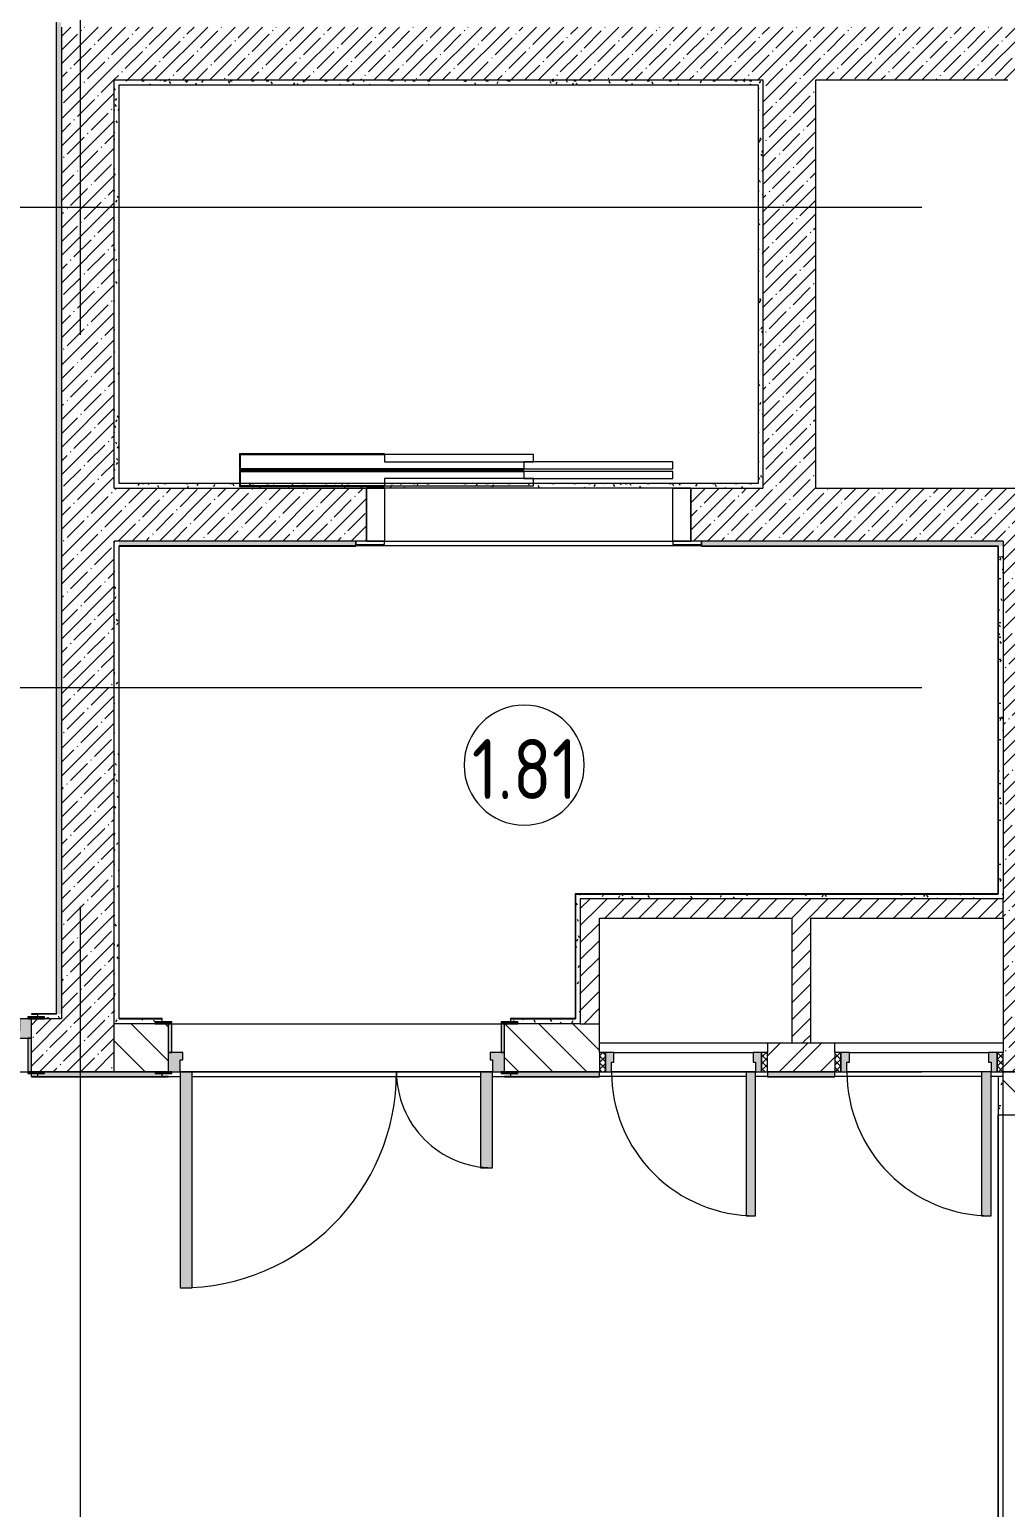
# Model space of a CAD drawing. Header units: millimetres. Extents: x -7229 to 196340, y -8553 to 29000.
# Drawn here: x 144664 to 148726, y 11585 to 17740 of the extents above; entities that cross this region are included whole.
import ezdxf

# ---------------------------------------------------------------- set-up
doc = ezdxf.new("R2010")
doc.units = ezdxf.units.MM
doc.linetypes.add('Осевая', pattern=[15875, 3175, -2381.25, 7937.5, -2381.25])
for name, color, linetype, lineweight in [('A-AREA-IDEN', 7, 'Continuous', 9), ('A-WALL-4', 7, 'Continuous', 13), ('I-WALL-6', 7, 'Continuous', 9), ('Оси-2', 7, 'Осевая', 9)]:
    doc.layers.add(name, color=color, linetype=linetype, lineweight=lineweight)
for name, color, linetype, lineweight, true_color in [('A-DOOR-5', 7, 'Continuous', 9, 0xaaaaaa), ('A-DOOR-6', 7, 'Continuous', 9, 0xe2e2e2), ('A-DOOR-FRAM-4', 7, 'Continuous', 9, 0xe2e2e2), ('A-DOOR-FRAM-5', 7, 'Continuous', 9, 0xaaaaaa), ('A-FLOR-3', 7, 'Continuous', 9, 0xaaaaaa), ('I-WALL-8', 9, 'Continuous', 9, 0x808080)]:
    doc.layers.add(name, color=color, linetype=linetype, lineweight=lineweight, true_color=true_color)
doc.styles.add('GOST Common', font='GOST_Common.ttf', dxfattribs={"width": 0.9, "height": 250})
pattern_1 = [(135, (50216.3, 0), (-70.71068, -70.71068), [])]
pattern_2 = [(45, (50216.3, 0), (-57.024626, 57.024626), []), (45, (50273.33, 0), (-57.024626, 57.024626), [100.806, -20.161, 3.353, -16.808])]
pattern_3 = [(45, (50216.3, 0), (-35.35534, 35.35534), [])]
pattern_4 = [(0, (50216.302, 0), (121.92, 30.48), [10.058, -81.382, 10.058, -81.382, -487.68]), (0, (50216.302, 0), (121.92, 30.48), [-182.88, 10.058, -172.822, 10.058, -81.382, -213.36]), (0, (50216.302, 0), (121.92, 30.48), [-457.2, 10.058, -50.902, 10.058, -142.342]), (120, (50262.022, 15.24), (-87.356454, 90.345817), [10.058, -81.382, 10.058, -81.382, -487.68]), (120, (50262.022, 15.24), (-87.356454, 90.345817), [-182.88, 10.058, -172.822, 10.058, -81.382, -213.36]), (120, (50262.022, 15.24), (-87.356454, 90.345817), [-457.2, 10.058, -50.902, 10.058, -142.342]), (240, (50277.262, 76.2), (-34.563546, -120.825817), [10.058, -81.382, 10.058, -81.382, -487.68]), (240, (50277.262, 76.2), (-34.563546, -120.825817), [-182.88, 10.058, -172.822, 10.058, -81.382, -213.36]), (240, (50277.262, 76.2), (-34.563546, -120.825817), [-457.2, 10.058, -50.902, 10.058, -142.342])]

# ---------------------------------------------------------------- blocks, each defined once
blk = doc.blocks.new('110_Дверь_СКБ_2Ст - Д-1_л_Лестничная клетка EIS60 2-32142534-План монтажа зашивок 1 этажа в осях 23_1-33 лист 3')
at = {"layer": 'A-DOOR-6'}
for points in [[(662.5, 110), (662.5, 1010), (612.5, 1010), (612.5, 110)], [(-587.5, 110), (-587.5, 510), (-637.5, 510), (-637.5, 110)], [(712.5, -110), (712.5, 30), (697.5, 30), (697.5, -110)]]:
    blk.add_hatch(color=256, dxfattribs=at).paths.add_polyline_path(points)
h = blk.add_hatch(color=256, dxfattribs=at)
h.paths.add_polyline_path([(662.5, 30), (712.5, 30), (712.5, 110), (662.5, 110), (662.5, 60), (652.5, 60), (652.5, 30)])
h.paths.add_polyline_path([(-687.5, 30), (-627.5, 30), (-627.5, 60), (-637.5, 60), (-637.5, 110), (-687.5, 110), (-687.5, 107.1)])
at = {"layer": 'A-DOOR-FRAM-4'}
for points in [[(-692.5, 110), (-672.5, 110), (-672.5, 118), (-742.5, 118), (-742.5, 110), (-712.5, 110)], [(712.5, 110), (767.5, 110), (767.5, 118), (697.5, 118), (697.5, 110)], [(-672.5, -110), (-672.5, 30), (-687.5, 30), (-687.5, -110)], [(-686.6, -118), (-672.5, -118), (-672.5, -110), (-742.5, -110.8), (-742.5, -118), (-687.5, -118)], [(699.7, -118), (767.5, -118), (767.5, -110), (697.5, -110), (697.5, -118)]]:
    blk.add_hatch(color=256, dxfattribs=at).paths.add_polyline_path(points)
at = {"layer": 'A-DOOR-5'}
for p, q in [((662.5, 1010), (612.5, 1010)), ((612.5, 1010), (612.5, 110)), ((662.5, 110), (662.5, 1010)), ((-637.5, 510), (-637.5, 110)), ((-587.5, 510), (-637.5, 510)), ((-587.5, 110), (-587.5, 510)), ((-637.5, 110), (-587.5, 110)), ((612.5, 110), (662.5, 110))]:
    blk.add_line(p, q, dxfattribs=at)
for centre, radius, start, end in [((662.5, 110), 900, 90, 180), ((-637.5, 110), 400, 360, 90)]:
    blk.add_arc(centre, radius, start, end, dxfattribs=at)
at = {"layer": 'A-DOOR-FRAM-5'}
for p, q in [((-672.5, 118), (-742.5, 118)), ((-742.5, 118), (-742.5, 110)), ((-742.5, 110), (-672.5, 110)), ((-637.5, 110), (-687.5, 110)), ((-687.5, 110), (-687.5, 30)), ((-672.5, 110), (-672.5, 118)), ((-637.5, 60), (-637.5, 110)), ((662.5, 110), (662.5, 60)), ((712.5, 110), (662.5, 110)), ((767.5, 118), (697.5, 118)), ((697.5, 118), (697.5, 110)), ((697.5, 110), (767.5, 110)), ((712.5, 30), (712.5, 110)), ((767.5, 110), (767.5, 118)), ((-687.5, 30), (-627.5, 30)), ((-672.5, 30), (-687.5, 30)), ((-687.5, 30), (-687.5, -110)), ((-672.5, -110), (-672.5, 30)), ((-627.5, 60), (-637.5, 60)), ((-627.5, 30), (-627.5, 60)), ((662.5, 60), (652.5, 60)), ((652.5, 60), (652.5, 30)), ((652.5, 30), (712.5, 30)), ((712.5, 30), (697.5, 30)), ((697.5, 30), (697.5, -110)), ((712.5, -110), (712.5, 30)), ((-672.5, -110), (-742.5, -110)), ((-742.5, -110), (-742.5, -118)), ((-742.5, -118), (-672.5, -118)), ((-687.5, -110), (-672.5, -110)), ((-672.5, -118), (-672.5, -110)), ((697.5, -110), (712.5, -110)), ((767.5, -110), (697.5, -110)), ((697.5, -110), (697.5, -118)), ((697.5, -118), (767.5, -118)), ((767.5, -118), (767.5, -110))]:
    blk.add_line(p, q, dxfattribs=at)
blk = doc.blocks.new('110_Дверь_СКБ_2Ст - Д-3а 1450x2100h_Лестничная клетка из коридора-32213611-План монтажа зашивок 1 этажа в осях 23_1-33 лист 3')
at = {"layer": 'A-DOOR-6'}
for points in [[(612.5, 1000), (612.5, 100), (662.5, 100), (662.5, 1000)], [(-637.5, 500), (-637.5, 100), (-587.5, 100), (-587.5, 500)], [(712.5, 20), (697.5, 20), (697.5, -100), (712.5, -100)]]:
    blk.add_hatch(color=256, dxfattribs=at).paths.add_polyline_path(points)
h = blk.add_hatch(color=256, dxfattribs=at)
h.paths.add_polyline_path([(702.6, 100), (662.5, 100), (662.5, 50), (652.5, 50), (652.5, 20), (712.5, 20), (712.5, 100), (710.2, 100)])
h.paths.add_polyline_path([(-637.5, 100), (-687.5, 100), (-687.5, 20), (-627.5, 20), (-627.5, 50), (-637.5, 50)])
at = {"layer": 'A-DOOR-FRAM-4'}
for points in [[(-742.5, 108), (-742.5, 100), (-672.5, 100), (-672.5, 108), (-712.5, 108)], [(767.5, 108), (697.5, 108), (697.5, 100), (767.5, 101.2)], [(-672.5, 20), (-687.5, 20), (-687.5, -100), (-672.5, -100)], [(-742.5, -100), (-742.5, -108), (-672.5, -108), (-672.5, -100), (-712.5, -100)], [(697.5, -100), (697.5, -108), (767.5, -108), (767.5, -100), (712.5, -100)]]:
    blk.add_hatch(color=256, dxfattribs=at).paths.add_polyline_path(points)
at = {"layer": 'A-DOOR-5'}
for p, q in [((662.5, 1000), (612.5, 1000)), ((612.5, 1000), (612.5, 100)), ((662.5, 100), (662.5, 1000)), ((-637.5, 500), (-637.5, 100)), ((-587.5, 500), (-637.5, 500)), ((-587.5, 100), (-587.5, 500)), ((-637.5, 100), (-587.5, 100)), ((612.5, 100), (662.5, 100))]:
    blk.add_line(p, q, dxfattribs=at)
for centre, radius, start, end in [((662.5, 100), 900, 90, 180), ((-637.5, 100), 400, 360, 90)]:
    blk.add_arc(centre, radius, start, end, dxfattribs=at)
at = {"layer": 'A-DOOR-FRAM-5'}
for p, q in [((-672.5, 108), (-742.5, 108)), ((-742.5, 108), (-742.5, 100)), ((-742.5, 100), (-672.5, 100)), ((-637.5, 100), (-687.5, 100)), ((-687.5, 100), (-687.5, 20)), ((-672.5, 100), (-672.5, 108)), ((-637.5, 50), (-637.5, 100)), ((662.5, 100), (662.5, 50)), ((712.5, 100), (662.5, 100)), ((767.5, 108), (697.5, 108)), ((697.5, 108), (697.5, 100)), ((697.5, 100), (767.5, 100)), ((712.5, 20), (712.5, 100)), ((767.5, 100), (767.5, 108)), ((-687.5, 20), (-627.5, 20)), ((-672.5, 20), (-687.5, 20)), ((-687.5, 20), (-687.5, -100)), ((-672.5, -100), (-672.5, 20)), ((-627.5, 50), (-637.5, 50)), ((-627.5, 20), (-627.5, 50)), ((662.5, 50), (652.5, 50)), ((652.5, 50), (652.5, 20)), ((652.5, 20), (712.5, 20)), ((712.5, 20), (697.5, 20)), ((697.5, 20), (697.5, -100)), ((712.5, -100), (712.5, 20)), ((-672.5, -100), (-742.5, -100)), ((-742.5, -100), (-742.5, -108)), ((-742.5, -108), (-672.5, -108)), ((-687.5, -100), (-672.5, -100)), ((-672.5, -108), (-672.5, -100)), ((697.5, -100), (712.5, -100)), ((767.5, -100), (697.5, -100)), ((697.5, -100), (697.5, -108)), ((697.5, -108), (767.5, -108)), ((767.5, -108), (767.5, -100))]:
    blk.add_line(p, q, dxfattribs=at)
blk = doc.blocks.new('110_Дверь_СКБ_1Ст - д-18п 700x2100h_Технический шкаф ЭОМ и СС 2-32193184-План монтажа зашивок 1 этажа в осях 23_1-33 лист 3')
at = {"layer": 'A-DOOR-5'}
h = blk.add_hatch(dxfattribs=at)
h.set_pattern_fill('FP_169', color=256, style=0, pattern_type=2)
h.set_pattern_definition([(135, (1951.41, 124.685), (-14.14214, -14.14214), []), (225, (1951.41, 124.685), (14.14214, -14.14214), [])])
h.paths.add_polyline_path([(337.5, 60), (337.5, -20), (362.5, -20), (362.5, 60)])
at = {"layer": 'A-DOOR-6'}
h = blk.add_hatch(color=256, dxfattribs=at)
h.paths.add_polyline_path([(-287.5, 60), (-312.5, 60), (-312.5, -20), (-277.5, -20), (-277.5, 20), (-287.5, 20)])
h.paths.add_polyline_path([(312.5, 60), (312.5, 20), (302.5, 20), (302.5, -20), (337.5, -20), (337.5, 60), (322.5, 60)])
at = {"layer": 'A-DOOR-FRAM-4'}
blk.add_hatch(color=256, dxfattribs=at).paths.add_polyline_path([(-287.5, 660), (-287.5, 60), (-247.5, 60), (-247.5, 660)])
at = {"layer": 'A-DOOR-FRAM-5'}
h = blk.add_hatch(dxfattribs=at)
h.set_pattern_fill('FP_170', color=256, style=0, pattern_type=2)
h.set_pattern_definition([(45, (-171.384, 124.685), (-14.1421, 14.1421), []), (135, (-171.384, 124.685), (-14.1421, -14.1421), [])])
h.paths.add_polyline_path([(-337.5, 60), (-337.5, -20), (-312.5, -20), (-312.5, 60)])
at = {"layer": 'A-DOOR-5'}
for p, q in [((-287.5, 660), (-287.5, 60)), ((-247.5, 660), (-287.5, 660)), ((-247.5, 60), (-247.5, 660)), ((-287.5, 60), (-247.5, 60))]:
    blk.add_line(p, q, dxfattribs=at)
blk.add_arc((-287.5, 60), 600, 360, 90, dxfattribs=at)
at = {"layer": 'A-DOOR-FRAM-5'}
for p, q in [((-312.5, 60), (-337.5, 60)), ((-337.5, 60), (-337.5, -20)), ((-287.5, 60), (-312.5, 60)), ((-312.5, 60), (-312.5, -20)), ((-312.5, -20), (-312.5, 60)), ((-287.5, 20), (-287.5, 60)), ((-277.5, 20), (-287.5, 20)), ((-277.5, -20), (-277.5, 20)), ((-247.5, 60), (312.5, 60)), ((312.5, 20), (302.5, 20)), ((302.5, 20), (302.5, -20)), ((312.5, 60), (312.5, 20)), ((337.5, 60), (312.5, 60)), ((337.5, -20), (337.5, 60)), ((362.5, 60), (337.5, 60)), ((337.5, 60), (337.5, -20)), ((362.5, -20), (362.5, 60)), ((-337.5, -20), (-312.5, -20)), ((-312.5, -20), (-277.5, -20)), ((302.5, -20), (-277.5, -20)), ((302.5, -20), (337.5, -20)), ((337.5, -20), (362.5, -20))]:
    blk.add_line(p, q, dxfattribs=at)
blk = doc.blocks.new('DOR_Дверь лифта - 1350х2050h-19118285-План монтажа зашивок 1 этажа в осях 23_1-33 лист 3')
at = {"layer": 'A-DOOR-5'}
for p, q in [((-600, 125), (-720, 125)), ((-720, 125), (-720, 110)), ((-600, 110), (-600, 125)), ((720, 125), (600, 125)), ((600, 125), (600, 110)), ((720, 110), (720, 125)), ((-720, 110), (-600, 110)), ((-675, 110), (-675, -110)), ((-600, 110), (-675, 110)), ((600, 110), (-600, 110)), ((-600, 110), (-600, -110)), ((600, -110), (600, 110)), ((675, 110), (600, 110)), ((600, 110), (720, 110)), ((675, -110), (675, 110)), ((-675, -110), (-600, -110)), ((-600, -110), (600, -110)), ((-20, -120), (-20, -150)), ((600, -120), (-20, -120)), ((600, -110), (675, -110)), ((600, -150), (600, -120)), ((-600, -150), (-600, -180)), ((20, -150), (-600, -150)), ((-600, -180), (20, -180)), ((-20, -150), (600, -150)), ((20, -180), (20, -150)), ((-600, -190), (-600, -220)), ((20, -190), (-600, -190)), ((-600, -220), (20, -220)), ((-20, -220), (-20, -250)), ((600, -220), (-20, -220)), ((20, -220), (20, -190)), ((600, -250), (600, -220)), ((-20, -250), (600, -250))]:
    blk.add_line(p, q, dxfattribs=at)
at = {"layer": 'A-DOOR-FRAM-5'}
for p, q in [((600, -117), (600, -120)), ((1203, -117), (600, -117)), ((600, -120), (1200, -120)), ((1200, -120), (1200, -180)), ((1203, -183), (1203, -117)), ((1200, -180), (20, -180)), ((20, -180), (20, -183)), ((20, -183), (1203, -183)), ((1203, -187), (20, -187)), ((20, -187), (20, -190)), ((20, -190), (1200, -190)), ((1200, -190), (1200, -250)), ((1203, -253), (1203, -187)), ((600, -250), (600, -253)), ((1200, -250), (600, -250)), ((600, -253), (1203, -253))]:
    blk.add_line(p, q, dxfattribs=at)
blk = doc.blocks.new('Марка_Помещения - Номер-25198446-План монтажа зашивок 1 этажа в осях 23_1-33 лист 3')
at = {"layer": 'A-AREA-IDEN'}
for start, end in [(360, 180), (180, 360)]:
    blk.add_arc((0, 0), 2.5, start, end, dxfattribs=at)

msp = doc.modelspace()

# ---------------------------------------------------------------- hatches: boundary and pattern name
at = {"layer": 'I-WALL-6'}
h = msp.add_hatch(dxfattribs=at)
h.set_pattern_fill('FP_141', color=256, style=0, pattern_type=2)
h.set_pattern_definition(pattern_2)
h.paths.add_polyline_path([(144796.3, 13620), (145016.3, 13620), (145016.3, 17750), (144796.3, 17750), (144796.3, 14835.1)])
h = msp.add_hatch(dxfattribs=at)
h.set_pattern_fill('FP_141', color=256, style=0, pattern_type=2)
h.set_pattern_definition(pattern_2)
h.paths.add_polyline_path([(148736.3, 17530), (151016.3, 17530), (151016.3, 17750), (145016.3, 17750), (145016.3, 17530), (148073.2, 17530)])
h = msp.add_hatch(dxfattribs=at)
h.set_pattern_fill('FP_141', color=256, style=0, pattern_type=2)
h.set_pattern_definition(pattern_2)
h.paths.add_polyline_path([(147716.3, 15830), (147936.3, 15830), (147936.3, 17530), (147716.3, 17530), (147716.3, 17271)])
h = msp.add_hatch(dxfattribs=at)
h.set_pattern_fill('FP_141', color=256, style=0, pattern_type=2)
h.set_pattern_definition(pattern_2)
h.paths.add_polyline_path([(148696.3, 15610), (148716.3, 15610), (148716.3, 15830), (147416.3, 15830), (147416.3, 15610), (148073.2, 15610)])
h.paths.add_polyline_path([(145036.3, 15610), (146066.3, 15610), (146066.3, 15830), (145016.3, 15830), (145016.3, 15610)])
h = msp.add_hatch(dxfattribs=at)
h.set_pattern_fill('FP_141', color=256, style=0, pattern_type=2)
h.set_pattern_definition(pattern_2)
h.paths.add_polyline_path([(148738, 13620), (148936.3, 13620), (148936.3, 15830), (148716.3, 15830), (148716.3, 13620)])
h = msp.add_hatch(dxfattribs=at)
h.set_pattern_fill('FP_142', color=256, style=0, pattern_type=2)
h.set_pattern_definition(pattern_3)
h.paths.add_polyline_path([(146956.3, 13600), (147036.3, 13600), (147036.3, 14120), (146956.3, 14120), (146956.3, 13617.1)])
h = msp.add_hatch(dxfattribs=at)
h.set_pattern_fill('FP_142', color=256, style=0, pattern_type=2)
h.set_pattern_definition(pattern_3)
h.paths.add_polyline_path([(147036.3, 14040), (148716.3, 14040), (148716.3, 14120), (147036.3, 14120)])
h = msp.add_hatch(dxfattribs=at)
h.set_pattern_fill('FP_142', color=256, style=0, pattern_type=2)
h.set_pattern_definition(pattern_3)
h.paths.add_polyline_path([(147916.3, 13520), (147916.3, 14040), (147836.3, 14040), (147836.3, 13520)])
h = msp.add_hatch(dxfattribs=at)
h.set_pattern_fill('FP_141', color=256, style=0, pattern_type=2)
h.set_pattern_definition(pattern_2)
h.paths.add_polyline_path([(144671.3, 13400), (145016.3, 13400), (145016.3, 13620), (144671.3, 13620), (144671.3, 13530)])
h.paths.add_polyline_path([(143216.3, 13400), (143271.3, 13400), (143271.3, 13620), (143026.3, 13620), (143026.3, 13400)])
h = msp.add_hatch(dxfattribs=at)
h.set_pattern_fill('FP_141', color=256, style=0, pattern_type=2)
h.set_pattern_definition(pattern_2)
h.paths.add_polyline_path([(150732.3, 13400), (150816.3, 13400), (150816.3, 13620), (150616.3, 13620), (150616.3, 13400)])
h.paths.add_polyline_path([(148936.3, 13400), (149916.3, 13400), (149916.3, 13620), (148716.3, 13620), (148716.3, 13400)])
h = msp.add_hatch(dxfattribs=at)
h.set_pattern_fill('FP_143', color=256, style=0, pattern_type=2)
h.set_pattern_definition(pattern_1)
h.paths.add_polyline_path([(147036.3, 13400), (147036.3, 13600), (146641.3, 13600), (146641.3, 13400), (146743.7, 13400)])
h.paths.add_polyline_path([(145135.6, 13400), (145241.3, 13400), (145241.3, 13600), (145016.3, 13600), (145016.3, 13400)])
h = msp.add_hatch(dxfattribs=at)
h.set_pattern_fill('FP_165', color=256, style=0, pattern_type=2)
h.set_pattern_definition([(45, (50216.3, 0), (-85.53659, 85.53659), []), (45, (50273.33, 0), (-85.53659, 85.53659), [])])
h.paths.add_polyline_path([(147836.3, 13400), (148016.3, 13400), (148016.3, 13520), (147736.3, 13520), (147736.3, 13400)])
h = msp.add_hatch(dxfattribs=at)
h.set_pattern_fill('FP_143', color=256, style=0, pattern_type=2)
h.set_pattern_definition(pattern_1)
h.paths.add_polyline_path([(148916.3, 10600), (148916.3, 11320), (148716.3, 11320), (148716.3, 10600)])
h.paths.add_polyline_path([(148716.3, 13220), (148916.3, 13220), (148916.3, 13400), (148716.3, 13400), (148716.3, 13380)])
at = {"layer": 'I-WALL-8'}
h = msp.add_hatch(dxfattribs=at)
h.set_pattern_fill('FP_184', color=256, style=0, pattern_type=2)
h.set_pattern_definition(pattern_4)
h.paths.add_polyline_path([(144796.3, 13640), (144796.3, 17770), (144776.3, 17770), (144776.3, 13640)])
h = msp.add_hatch(dxfattribs=at)
h.set_pattern_fill('FP_184', color=256, style=0, pattern_type=2)
h.set_pattern_definition(pattern_4)
h.paths.add_polyline_path([(145992.7, 17510), (147696.3, 17510), (147696.3, 17530), (145016.3, 17530), (145016.3, 17510), (145992.1, 17510)])
h = msp.add_hatch(dxfattribs=at)
h.set_pattern_fill('FP_184', color=256, style=0, pattern_type=2)
h.set_pattern_definition(pattern_4)
h.paths.add_polyline_path([(145016.3, 15830), (145036.3, 15830), (145036.3, 17510), (145016.3, 17510), (145016.3, 15850)])
h = msp.add_hatch(dxfattribs=at)
h.set_pattern_fill('FP_184', color=256, style=0, pattern_type=2)
h.set_pattern_definition(pattern_4)
h.paths.add_polyline_path([(147696.3, 15850), (147716.3, 15850), (147716.3, 17530), (147696.3, 17530), (147696.3, 17271)])
h = msp.add_hatch(dxfattribs=at)
h.set_pattern_fill('FP_184', color=256, style=0, pattern_type=2)
h.set_pattern_definition(pattern_4)
h.paths.add_polyline_path([(147716.3, 15830), (147716.3, 15850), (145036.3, 15850), (145036.3, 15830), (147416.3, 15830)])
h = msp.add_hatch(dxfattribs=at)
h.set_pattern_fill('FP_184', color=256, style=0, pattern_type=2)
h.set_pattern_definition(pattern_4)
h.paths.add_polyline_path([(145016.3, 13600), (145036.3, 13600), (145036.3, 15610), (145016.3, 15610), (145016.3, 13617.1)])
h = msp.add_hatch(dxfattribs=at)
h.set_pattern_fill('FP_184', color=256, style=0, pattern_type=2)
h.set_pattern_definition(pattern_4)
h.paths.add_polyline_path([(148716.3, 15590), (148716.3, 15610), (147461.3, 15610), (147461.3, 15590), (148696.3, 15590)])
h.paths.add_polyline_path([(145037.3, 15590), (146021.3, 15590), (146021.3, 15610), (145036.3, 15610), (145036.3, 15590)])
h = msp.add_hatch(dxfattribs=at)
h.set_pattern_fill('FP_184', color=256, style=0, pattern_type=2)
h.set_pattern_definition(pattern_4)
h.paths.add_polyline_path([(148696.3, 14120), (148716.3, 14120), (148716.3, 15590), (148696.3, 15589), (148696.3, 14140)])
h = msp.add_hatch(dxfattribs=at)
h.set_pattern_fill('FP_184', color=256, style=0, pattern_type=2)
h.set_pattern_definition(pattern_4)
h.paths.add_polyline_path([(146936.3, 14120), (148696.3, 14120), (148695.3, 14140), (146936.3, 14140)])
h = msp.add_hatch(dxfattribs=at)
h.set_pattern_fill('FP_184', color=256, style=0, pattern_type=2)
h.set_pattern_definition(pattern_4)
h.paths.add_polyline_path([(146956.3, 13600), (146956.3, 14120), (146936.3, 14119.8), (146936.3, 13600)])
h = msp.add_hatch(dxfattribs=at)
h.set_pattern_fill('FP_184', color=256, style=0, pattern_type=2)
h.set_pattern_definition(pattern_4)
h.paths.add_polyline_path([(144796.3, 13620), (144796.3, 13640), (144696.3, 13640), (144696.3, 13628), (144726.3, 13627.5), (144726.3, 13620), (144776.3, 13620)])
h = msp.add_hatch(dxfattribs=at)
h.set_pattern_fill('FP_184', color=256, style=0, pattern_type=2)
h.set_pattern_definition(pattern_4)
h.paths.add_polyline_path([(146743.7, 13600), (146936.3, 13600), (146935.3, 13620), (146666.3, 13620), (146666.3, 13608), (146696.3, 13608), (146696.3, 13600)])
h.paths.add_polyline_path([(145186.3, 13600), (145186.3, 13608), (145216.3, 13608), (145216.3, 13620), (145036.3, 13620), (145036.3, 13600), (145177.3, 13600)])
h = msp.add_hatch(dxfattribs=at)
h.set_pattern_fill('FP_184', color=256, style=0, pattern_type=2)
h.set_pattern_definition(pattern_4)
h.paths.add_polyline_path([(147916.3, 13380), (148016.3, 13380), (148016.3, 13400), (147736.3, 13400), (147736.3, 13380), (147836.3, 13380)])
h.paths.add_polyline_path([(146956.3, 13380), (147036.3, 13380), (147036.3, 13400), (146696.3, 13400), (146696.3, 13392), (146666.3, 13392), (146666.3, 13380), (146743.7, 13380)])
h.paths.add_polyline_path([(141516.3, 13380), (141516.3, 13392), (141486.3, 13392), (141486.3, 13400), (139606.3, 13400), (139606.3, 13392), (139576.3, 13392), (139576.3, 13380), (141486.3, 13380)])
h.paths.add_polyline_path([(143246.3, 13380), (143246.3, 13392), (143216.3, 13392), (143216.3, 13400), (142496.3, 13400), (142496.3, 13392), (142466.3, 13392), (142466.3, 13380), (143216.3, 13380)])
h.paths.add_polyline_path([(145016.3, 13380), (145216.3, 13380), (145216.3, 13392), (145186.3, 13392), (145186.3, 13400), (144726.3, 13400), (144726.3, 13392), (144696.3, 13392), (144696.3, 13380), (144796.3, 13380)])
h.paths.add_polyline_path([(137534.7, 13380), (137716.3, 13380), (137716.3, 13400), (137534.7, 13400)])
h.paths.add_polyline_path([(136686.3, 13380), (136834.7, 13380), (136834.7, 13400), (136336.3, 13400), (136336.3, 13392), (136306.3, 13392), (136306.3, 13380), (136486.3, 13380)])
h.paths.add_polyline_path([(138546.3, 13380), (138626.3, 13380), (138626.3, 13392), (138596.3, 13392), (138596.3, 13400), (138416.3, 13400), (138416.3, 13380), (138466.3, 13380)])
h.paths.add_polyline_path([(135226.3, 13380), (135356.3, 13380), (135356.3, 13392), (135326.3, 13392), (135326.3, 13400), (135097, 13400), (135097, 13380)])
h = msp.add_hatch(dxfattribs=at)
h.set_pattern_fill('FP_184', color=256, style=0, pattern_type=2)
h.set_pattern_definition(pattern_4)
h.paths.add_polyline_path([(148716.3, 13220), (148716.3, 13380), (148696.3, 13380), (148696.3, 13220)])

# ---------------------------------------------------------------- linework, layer by layer
at = {"layer": 'A-FLOR-3'}
for p, q in [((147461.3, 15590), (146021.3, 15590)), ((144671.3, 13380), (144671.3, 13392)), ((144696.3, 13380), (144671.3, 13380)), ((145241.3, 13380), (145291.3, 13380)), ((145341.3, 13380), (146541.3, 13380)), ((146591.3, 13380), (146641.3, 13380)), ((147646.3, 13380), (147036.3, 13380)), ((147736.3, 13380), (147686.3, 13380)), ((148626.3, 13380), (148016.3, 13380)), ((148696.3, 13380), (148666.3, 13380))]:
    msp.add_line(p, q, dxfattribs=at)
at = {"layer": 'A-WALL-4'}
for p, q in [((144776.3, 13640), (144776.3, 17771)), ((145036.3, 13620), (145036.3, 15590)), ((146021.3, 15590), (145036.3, 15590)), ((147461.3, 15590), (148696.3, 15590)), ((148696.3, 14140), (148696.3, 15590)), ((146936.3, 14140), (148696.3, 14140)), ((146936.3, 14120), (146936.3, 13620)), ((148716.3, 14040), (148716.3, 14120)), ((144776.3, 13640), (144696.3, 13640)), ((145036.3, 13620), (145216.3, 13620)), ((146666.3, 13620), (146936.3, 13620)), ((146956.3, 13600), (147036.3, 13600)), ((147836.3, 13520), (147916.3, 13520)), ((144696.3, 13380), (145216.3, 13380)), ((146666.3, 13380), (147036.3, 13380)), ((147736.3, 13400), (148016.3, 13400)), ((148016.3, 13400), (147736.3, 13400)), ((147736.3, 13380), (148016.3, 13380)), ((148696.3, 13380), (148696.3, 13220))]:
    msp.add_line(p, q, dxfattribs=at)
at = {"layer": 'I-WALL-6'}
for p, q in [((144775.3, 13641), (144775.3, 17771)), ((144796.3, 17750), (144796.3, 13620)), ((145016.3, 15830), (145016.3, 17530)), ((145016.3, 17530), (147716.3, 17530)), ((145036.3, 17510), (147696.3, 17510)), ((145036.3, 15850), (145036.3, 17510)), ((147696.3, 17510), (147696.3, 15850)), ((147716.3, 17530), (147716.3, 15830)), ((147936.3, 17530), (148736.3, 17530)), ((147936.3, 15830), (147936.3, 17530)), ((145016.3, 15830), (146141.3, 15830)), ((147696.3, 15850), (145036.3, 15850)), ((146066.3, 15610), (146066.3, 15830)), ((147341.3, 15830), (147716.3, 15830)), ((147416.3, 15830), (147416.3, 15610)), ((147936.3, 15830), (148936.3, 15830)), ((145016.3, 13400), (145016.3, 15610)), ((146066.3, 15610), (145016.3, 15610)), ((145037.3, 13620), (145037.3, 15589)), ((145037.3, 15589), (146021.3, 15589)), ((146021.3, 15589), (146021.3, 15610)), ((148716.3, 15610), (147416.3, 15610)), ((147461.3, 15610), (147461.3, 15589)), ((147461.3, 15589), (148695.3, 15589)), ((148695.3, 15589), (148695.3, 14141)), ((148716.3, 15610), (148716.3, 14120)), ((148695.3, 14141), (146935.3, 14141)), ((146935.3, 14141), (146935.3, 13621)), ((146936.3, 14140), (146936.3, 14120)), ((146956.3, 14120), (146956.3, 13600)), ((148716.3, 14120), (146956.3, 14120)), ((147036.3, 13480), (147036.3, 14040)), ((147036.3, 14040), (147836.3, 14040)), ((147836.3, 14040), (147836.3, 13520)), ((147916.3, 14040), (148716.3, 14040)), ((147916.3, 13520), (147916.3, 14040)), ((148716.3, 14040), (148716.3, 13480)), ((144776.3, 13641), (144671.3, 13641)), ((144671.3, 13641), (144671.3, 13640)), ((144671.3, 13640), (144696.3, 13640)), ((144696.3, 13640), (144696.3, 13628)), ((144796.3, 13620), (144726.3, 13620)), ((145216.3, 13621), (145036.3, 13621)), ((145216.3, 13608), (145216.3, 13621)), ((146666.3, 13621), (146666.3, 13608)), ((146935.3, 13621), (146666.3, 13621)), ((145186.3, 13600), (145016.3, 13600)), ((145256.3, 13600), (146626.3, 13600)), ((146956.3, 13600), (146696.3, 13600)), ((147036.3, 13520), (147836.3, 13520)), ((147736.3, 13520), (147736.3, 13480)), ((147916.3, 13520), (148716.3, 13520)), ((148016.3, 13480), (148016.3, 13520)), ((144671.3, 13380), (144671.3, 13379)), ((144671.3, 13379), (145241.3, 13379)), ((144696.3, 13392), (144696.3, 13380)), ((144726.3, 13400), (145186.3, 13400)), ((145186.3, 13400), (144726.3, 13400)), ((145216.3, 13380), (145216.3, 13392)), ((145241.3, 13380), (145216.3, 13380)), ((145241.3, 13379), (145241.3, 13380)), ((146541.3, 13400), (145341.3, 13400)), ((146666.3, 13380), (146641.3, 13380)), ((146641.3, 13380), (146641.3, 13379)), ((146641.3, 13379), (147036.3, 13379)), ((146666.3, 13392), (146666.3, 13380)), ((146696.3, 13400), (147036.3, 13400)), ((147036.3, 13400), (146696.3, 13400)), ((147036.3, 13379), (147036.3, 13400)), ((147736.3, 13400), (147736.3, 13379)), ((147736.3, 13379), (148016.3, 13379)), ((148016.3, 13379), (148016.3, 13400)), ((148695.3, 13380), (148695.3, 11340)), ((148716.3, 13380), (148696.3, 13380)), ((148716.3, 11320), (148716.3, 13400)), ((148716.3, 13400), (149916.3, 13400)), ((149916.3, 13400), (148716.3, 13400)), ((148696.3, 13220), (148716.3, 13220)), ((148696.3, 11340), (148696.3, 13220)), ((148716.3, 13220), (148916.3, 13220))]:
    msp.add_line(p, q, dxfattribs=at)
at = {"layer": 'Оси-2'}
for p, q in [((144876.3, 593.7), (144876.3, 19415.1)), ((134883.9, 17000), (172976.3, 17000)), ((134883.9, 15000), (172376.3, 15000)), ((134883.9, 13400), (169935.3, 13400))]:
    msp.add_line(p, q, dxfattribs=at)

# ---------------------------------------------------------------- block references
at = {"layer": 'A-AREA-IDEN', "xscale": 99.99999999999993, "yscale": 99.99999999999993, "zscale": 99.99999999999993}
msp.add_blockref('Марка_Помещения - Номер-25198446-План монтажа зашивок 1 этажа в осях 23_1-33 лист 3', (146722.7, 14676.8), dxfattribs=at)
at = {"layer": 'A-DOOR-5', "rotation": 180}
for name, p in [('DOR_Дверь лифта - 1350х2050h-19118285-План монтажа зашивок 1 этажа в осях 23_1-33 лист 3', (146741.3, 15720)), ('110_Дверь_СКБ_2Ст - Д-3а 1450x2100h_Лестничная клетка из коридора-32213611-План монтажа зашивок 1 этажа в осях 23_1-33 лист 3', (145953.8, 13500)), ('110_Дверь_СКБ_1Ст - д-18п 700x2100h_Технический шкаф ЭОМ и СС 2-32193184-План монтажа зашивок 1 этажа в осях 23_1-33 лист 3', (147398.8, 13460)), ('110_Дверь_СКБ_1Ст - д-18п 700x2100h_Технический шкаф ЭОМ и СС 2-32193184-План монтажа зашивок 1 этажа в осях 23_1-33 лист 3', (148378.8, 13460))]:
    msp.add_blockref(name, p, dxfattribs=at)
at = {"layer": 'A-DOOR-5'}
msp.add_blockref('110_Дверь_СКБ_2Ст - Д-1_л_Лестничная клетка EIS60 2-32142534-План монтажа зашивок 1 этажа в осях 23_1-33 лист 3', (143958.8, 13510), dxfattribs=at)

# ---------------------------------------------------------------- texts
at = {"layer": 'A-AREA-IDEN', "insert": (146504.6, 14785.4), "char_height": 250, "width": 548.354, "attachment_point": 1, "style": 'GOST Common'}
msp.add_mtext('1.81', dxfattribs=at)

doc.saveas('drawing.dxf')
